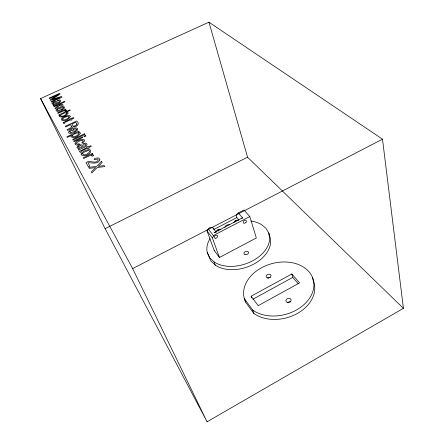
<?xml version="1.0" encoding="UTF-8"?>
<svg xmlns="http://www.w3.org/2000/svg" width="444" height="444" viewBox="0 0 444 444"><rect width="100%" height="100%" fill="white"/><g stroke="black" fill="none" stroke-linecap="round" stroke-linejoin="round"><path stroke-width="0.67" d="M233.766 222.749L234.282 221.617L235.487 220.679A3.202 2.059 -17.8 0 1 238.589 220.241M214.191 250.438L207.032 230.852L208.33 229.032A2.98 2.242 -37.8 0 1 211.116 227.256A2.98 2.242 -37.8 0 1 213.281 228.621M219.447 257.47L212.332 237.818L213.658 235.975A3.03 2.253 -37.9 0 1 215.412 234.454L249.811 216.561L256.332 237.973L219.447 257.47L214.169 250.377M207.065 421.8L403.424 308.33L382.495 139.172L208.946 22.2L40.576 98.568L105.128 228.666L207.065 421.8L132.662 268.609L40.576 98.568M251.121 296.215L291.83 273.981L299.578 282.878L258.203 305.655L251.121 296.215L251.687 297.902M252.864 299.25L292.757 277.411L291.83 273.981M132.662 268.609L382.495 139.172M213.631 229.592L236.824 217.554L238.839 219.908M249.811 216.561L243.967 209.995L238.256 212.954L242.535 217.865L214.036 232.673A3.014 2.248 -37.9 0 1 215.457 232.379M105.128 228.666L247.547 157.209L403.424 308.33M216.023 231.984A3.219 2.087 -19.3 0 1 217.799 229.875L219.375 229.37L220.89 229.448M250.916 221.045A32.301 21.595 -18.1 0 1 260.989 224.292L265.784 228.072L268.77 232.928L269.724 236.264A32.162 21.639 -18.1 0 1 253.496 264.252A32.162 21.639 -18.1 0 1 215.273 265.146L214.058 261.877L209.646 257.653L207.259 252.508A32.301 21.595 -18.1 0 1 210.051 238.644M215.273 265.146L210.867 260.906L207.259 252.508M292.757 277.411L298.34 283.849M213.048 228.077L216.25 232.179M208.33 229.032L213.658 235.975M207.032 230.852L212.332 237.818M252.703 310.056A35.736 26.285 -15.1 0 0 309.851 297.774A35.736 26.285 -15.1 0 0 283.599 261.977A35.736 26.285 -15.1 0 0 244.333 298.64L252.697 310.062L253.851 313.436A35.575 26.318 -15 0 0 297.108 313.592A35.575 26.318 -15 0 0 313.22 280.636L312.376 277.184M244.311 298.646L245.488 301.992L253.851 313.436M268.731 234.637L269.724 236.264M217.799 229.875L218.243 231.152M218.57 229.554L219.014 230.83M235.487 220.679L235.903 221.961M236.824 217.554L236.486 216.489A2.953 2.203 -40.8 0 1 238.256 212.954M208.946 22.2L247.547 157.209M224.919 227.356A3.213 2.076 -18.5 0 1 226.668 225.263L227.433 224.942A3.213 2.076 -18.5 0 1 229.764 224.836M268.77 232.928A32.301 21.595 -18.1 0 1 252.431 260.917A32.301 21.595 -18.1 0 1 214.058 261.877M241.891 218.309A2.986 2.209 -40.8 0 1 242.535 217.865M245.488 301.992A35.575 26.318 -15 0 1 245.021 299.994M267.91 278.333A2.492 1.798 -15.9 0 1 270.285 277.583M287.651 302.608A2.625 1.987 -14 0 1 290.77 301.959M77.04 147.186L77.522 148.196L79.476 148.573L78.433 149.495L78.899 150.283C80.608 148.163 86.069 147.963 87.063 144.583L86.308 143.357L85.526 143.079L82.967 143.667L83.344 144.306L85.12 144.056L85.714 144.888L85.303 145.715L83.722 146.331C82.146 143.728 78.116 144.689 77.04 147.186M71.623 126.596L70.807 127.717L67.155 129.631L67.638 130.475L71.817 128.083L72.799 126.912C76.096 127.373 80.78 124.187 76.684 120.979L65.251 126.296L65.634 126.973L70.557 124.681L71.623 126.596M81.069 154.024C82.184 158.386 92.474 153.957 90.532 150.094A4.129 2.02 -23.8 0 0 88.667 149.678C85.831 150.161 82.445 151.299 81.069 154.024M70.224 116.472C65.379 124.886 54.273 118.759 68.165 115.512A3.724 1.643 -23.4 0 1 69.808 115.806L70.224 116.472M52.059 103.413L52.414 104.19L54.068 104.423L53.125 105.173L53.485 105.772C55.1 104.001 59.579 103.863 60.773 101.054L60.19 100.122L59.54 99.928L57.32 100.472L57.603 100.96L59.141 100.71L59.601 101.343L59.202 102.003L57.82 102.536C56.344 100.483 53.13 101.498 52.059 103.413M69.791 131.729L70.302 132.639L72.189 132.501L72.55 133.122C62.515 134.959 74.215 125.258 77.633 128.705L77.672 129.67L76.917 130.752L73.715 132.645L72.106 129.903L69.791 131.729M68.099 113.004C66.855 115.784 62.166 117.915 59.379 116.583L59.452 115.723L60.107 114.996L59.069 115.473L58.769 114.952L69.863 109.835L70.196 110.378L66.189 112.227L67.338 112.26L68.099 113.004M76.884 124.226C76.529 125.613 74.464 126.446 73.138 126.002L71.85 124.076L75.763 122.261L76.884 124.226M82.473 153.735C83.4 156.615 88.922 153.563 89.671 151.471L89.3 150.821A2.287 1.121 -23.8 0 0 87.923 150.649L83.922 152.27L82.473 153.735M80.281 133.2C79.193 136.08 73.121 139.366 70.912 136.613L71.651 135.365L67.255 137.424L66.894 136.774L78.832 131.18L79.204 131.796L78.072 132.329L79.798 132.506L80.281 133.2M75.097 143.401L75.186 144.261L76.168 144.96A3.336 1.587 -23.8 0 0 77.916 144.911L79.554 144.389L79.165 143.728L77.428 144.117L76.39 143.434A2.004 0.949 -23.8 0 1 76.923 142.491L80.22 140.67L82.54 140.215L83.317 141.064L81.896 142.441L82.284 143.101C90.054 137.496 76.046 139.055 75.097 143.401M57.165 109.79L57.609 110.589L59.357 110.428L59.674 110.972L57.565 111.416L56.022 110.767C56.488 107.703 61.833 105.533 64.502 106.982L64.508 107.831L63.775 108.802L60.761 110.528L59.357 108.136L57.165 109.79M62.499 119.031L62.454 119.314C64.069 121.04 67.993 118.748 68.981 116.972L68.681 116.439A2.065 0.91 -23.4 0 0 67.466 116.334L63.847 117.782L62.499 119.031M76.468 129.554L75.852 130.592L74.47 131.463L73.249 129.387L75.63 128.865L76.468 129.554M66.8 113.403C65.712 115.19 62.593 116.861 60.562 115.995L60.484 115.673C61.583 113.991 65.079 111.899 66.8 113.403M63.398 107.753L62.798 108.675L61.494 109.474L60.428 107.664L62.643 107.159L63.398 107.753M72.255 135.664L72.244 136.386C74.437 137.374 77.711 135.553 78.904 133.65L78.533 133.039C76.274 132.756 73.793 134.038 72.255 135.664M99.911 159.857C97.824 164.907 91.886 162.454 87.945 162.759L89.849 166.062L88.367 166.772L85.997 162.626C89.793 159.39 95.621 164.813 98.357 160.056L97.536 159.013L94.489 159.718L94.034 158.963C95.715 157.981 99.672 156.904 99.911 159.857M79.737 151.299L80.203 152.475L81.396 151.909L81.163 151.354L81.702 150.905L87.546 148.135L87.945 148.796L89.172 148.213L88.772 147.552L91.264 146.37L90.831 145.671L88.345 146.847L88.012 146.292L86.785 146.87L87.124 147.43L79.737 151.299M78.588 146.664L78.51 147.353L79.781 147.974L82.806 146.953L80.597 145.66L78.588 146.664M63.342 122.627L63.725 123.626L64.824 123.116L64.635 122.644L65.14 122.25L70.535 119.747L70.868 120.307L72.006 119.78L71.667 119.225L73.965 118.154L73.604 117.566L71.306 118.631L71.023 118.16L69.897 118.681L70.18 119.153L63.342 122.627M53.408 102.953L53.308 103.502L54.357 103.946L56.999 103.052L55.184 102.109L53.408 102.953M101.554 161.344L96.587 166.433L88.695 167.349L89.283 168.376L95.593 167.582L91.281 171.867L91.902 172.955L97.219 167.499L104.79 166.594L104.162 165.573L98.268 166.35L102.198 162.393L101.554 161.344M245.954 222.411L245.626 222.744A1.793 1.321 -40.8 0 1 243.184 222.344A1.793 1.321 -40.8 0 1 245.293 220.185A1.793 1.321 -40.8 0 1 245.954 222.411M59.529 105.367L55.334 108.935L54.939 108.242L58.342 105.417L57.065 105.428L54.107 106.782L53.813 106.266L64.58 101.337L64.896 101.848L58.636 104.712L62.804 104.545L63.215 105.234L59.529 105.367M58.314 94.578L50.122 99.811L50.444 100.372L60.09 97.497L51.127 101.565L51.437 102.114L62.071 97.264L61.577 96.465L51.926 99.351L60.123 94.106L59.64 93.318L49.14 98.091L49.445 98.624L58.314 94.578M92.324 153.435L83.228 157.775L83.65 158.508L89.849 155.639L91.553 155.572L92.136 156.227L93.751 155.456L93.24 154.873L91.17 154.873L92.741 154.118L92.324 153.435M84.565 133.777L72.705 139.349L73.082 140.01L84.965 134.421L84.565 133.777M82.307 136.93L73.648 141.003L74.037 141.68L82.706 137.596L82.307 136.93M85.564 135.392L83.916 136.169L84.321 136.835L85.975 136.058L85.564 135.392M65.607 109.185L57.587 112.876L57.909 113.436L63.37 110.994L64.83 110.883L65.29 111.383L66.717 110.728L66.311 110.284L64.535 110.351L65.923 109.712L65.607 109.185M245.005 254.567A2.375 1.621 -17.6 0 0 248.568 252.664A2.375 1.621 -17.6 0 0 245.188 251.654A2.375 1.621 -17.6 0 0 245.005 254.567M215.867 238.228A1.809 1.349 -37.9 0 0 217.449 235.686A1.809 1.349 -37.9 0 0 214.591 236.275A1.809 1.349 -37.9 0 0 215.867 238.228M267.31 277.789A2.503 1.798 -16 0 0 271.034 275.757A2.503 1.798 -16 0 0 267.388 274.608A2.503 1.798 -16 0 0 267.31 277.789M287.218 302.281A2.636 1.981 -14.1 0 0 291.109 300.116A2.636 1.981 -14.1 0 0 287.19 298.806A2.636 1.981 -14.1 0 0 287.218 302.281"/></g></svg>
